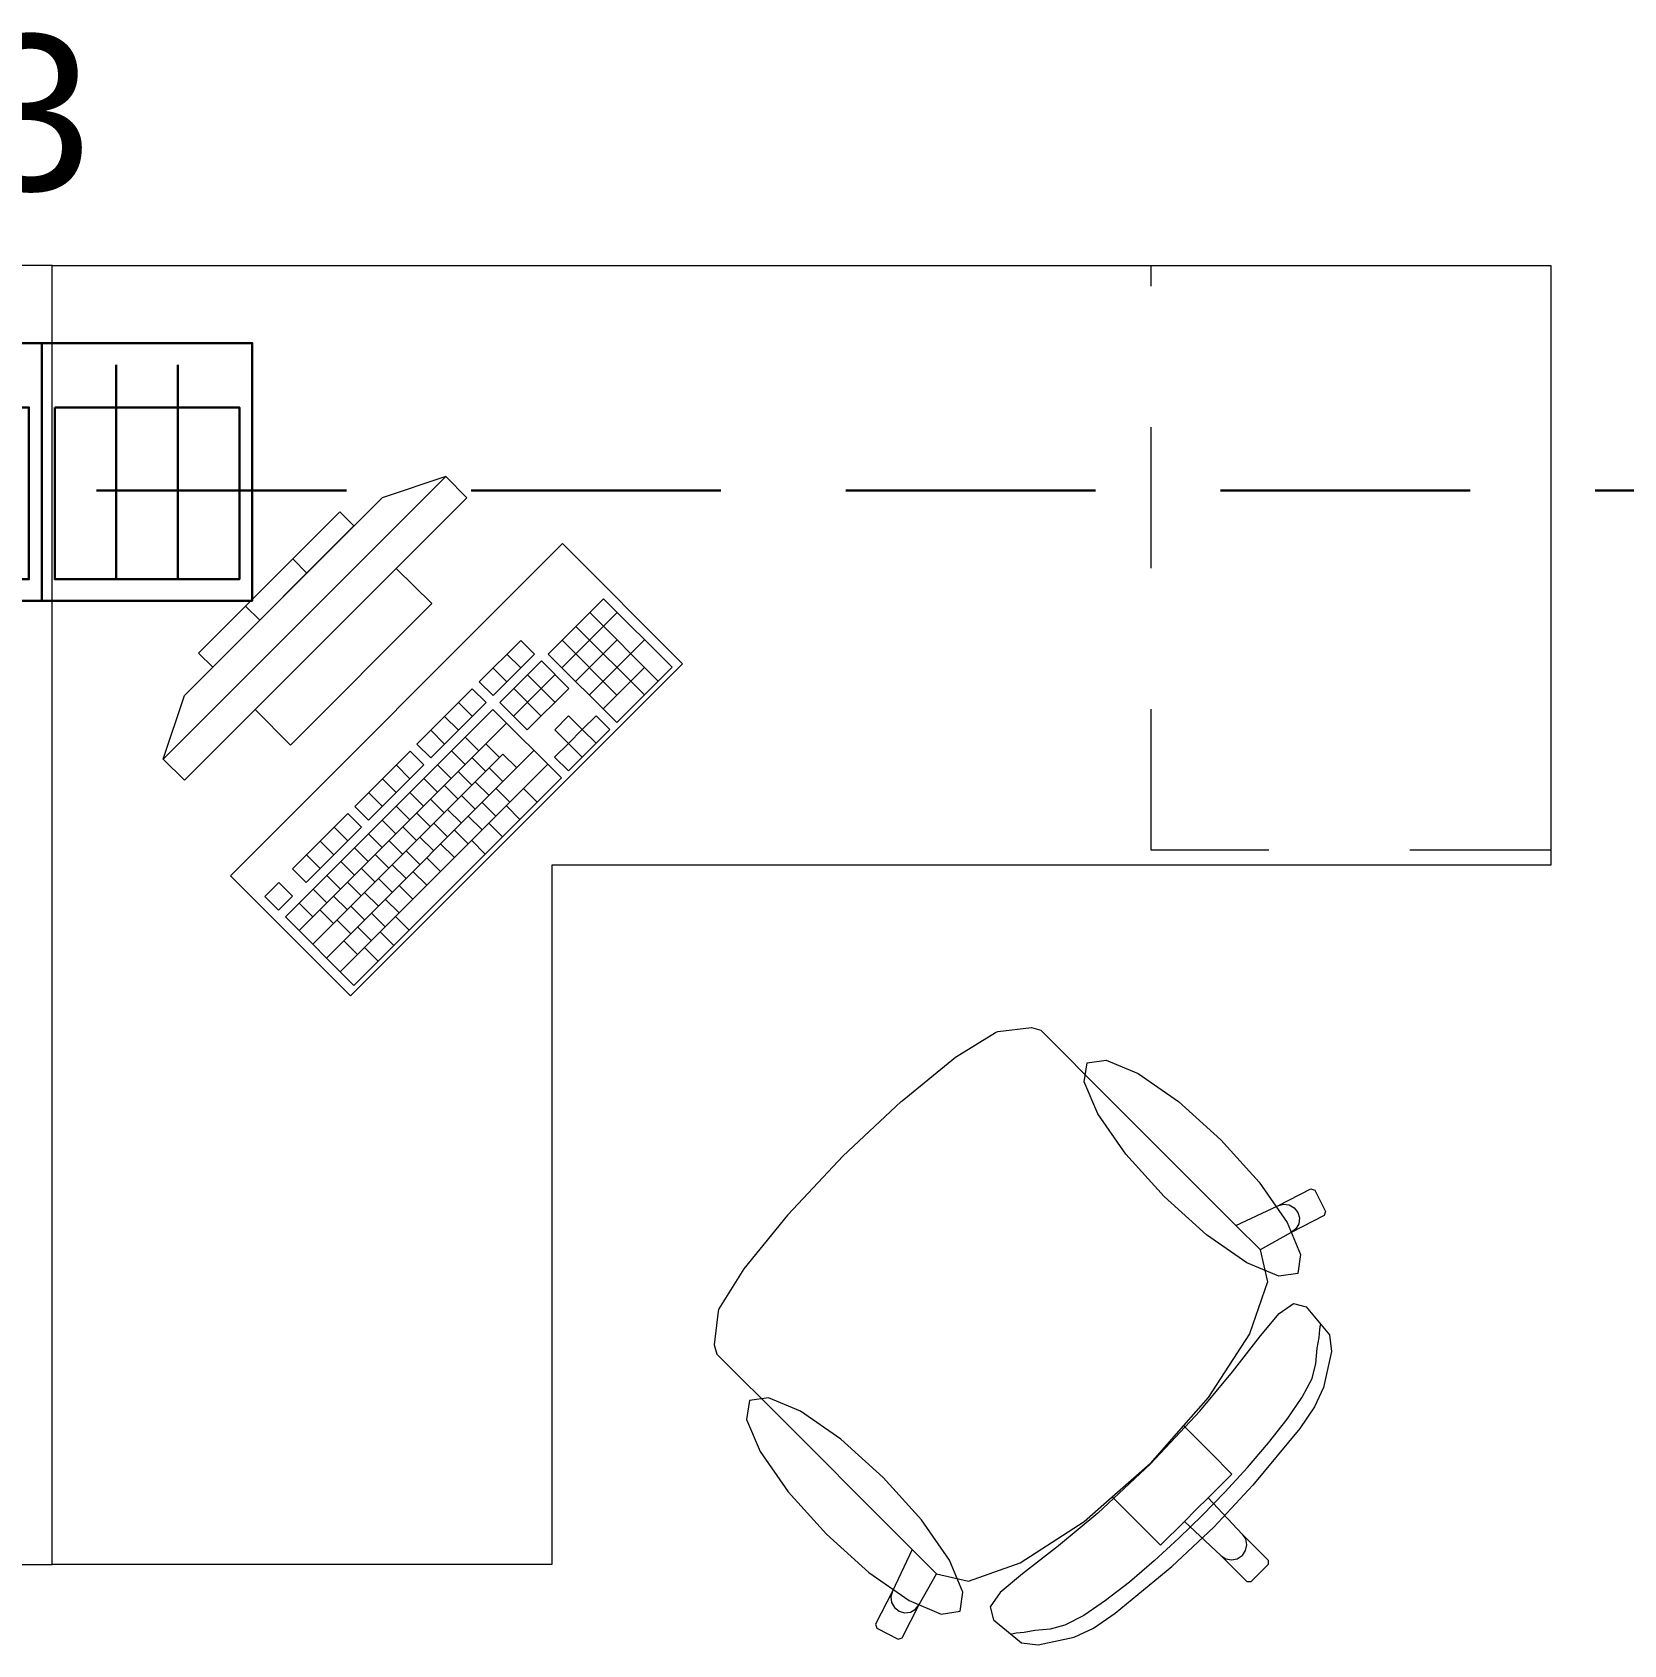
# Model space of a CAD drawing. Header units: inches. Extents: x -19 to 5698, y -728 to 92.
# Drawn here: x 218.495 to 220.088, y 30.339 to 31.952 of the extents above; entities that cross this region are included whole.
import ezdxf

# ---------------------------------------------------------------- set-up
doc = ezdxf.new("R2010")
doc.units = ezdxf.units.IN
doc.header["$MEASUREMENT"] = 0
doc.linetypes.add('HIDDEN', pattern=[0.375, 0.25, -0.125])
doc.linetypes.add('Rayas', pattern=[0.282222, 0.141111, -0.141111])
doc.layers.get('0').update_dxf_attribs({"color": 61})
doc.layers.add('00 conduct tomacorr', color=120, linetype='HIDDEN', lineweight=30)
doc.layers.add('00 IE LUZ EMERGENCIA', color=253, linetype='Continuous', lineweight=0)
doc.layers.add('Interior - Mobiliario', color=7, linetype='Continuous')
doc.styles.add('Annotative', font='arial.ttf')

# ---------------------------------------------------------------- blocks, each defined once
blk = doc.blocks.new('CAJA POP UP 6 MODULOS')
at = {"layer": '00 conduct tomacorr', "linetype": 'Continuous'}
for p, q in [((-0.095, -0.165), (-0.095, -0.0151)), ((-0.052, -0.165), (-0.052, -0.0151)), ((0.052, -0.165), (0.052, -0.0151)), ((0.095, -0.165), (0.095, -0.0151)), ((0, -0.165), (0, -0.18))]:
    blk.add_line(p, q, dxfattribs=at)
for points in [[(-0.147, 0), (0.147, 0), (0.147, -0.18), (-0.147, -0.18)], [(0, 0), (0.147, 0), (0.147, -0.18), (0, -0.18)]]:
    blk.add_lwpolyline(points, close=True, dxfattribs=at)
for points in [[(-0.138, -0.045), (-0.009, -0.045), (-0.009, -0.165), (-0.138, -0.165), (-0.138, -0.045)], [(0.009, -0.045), (0.138, -0.045), (0.138, -0.165), (0.009, -0.165), (0.009, -0.045)]]:
    blk.add_lwpolyline(points, dxfattribs=at)
at = {"color": 1, "insert": (-0.1807, -0.168), "char_height": 0.05, "attachment_point": 1, "rotation": 180}
blk.add_mtext_dynamic_manual_height_columns('{\\fVerdana|b0|i0|c0|p34;2T}', width=0.000481, gutter_width=0.1561, heights=[0], dxfattribs=at)

msp = doc.modelspace()

# ---------------------------------------------------------------- linework, layer by layer
at = {"layer": '00 conduct tomacorr'}
msp.add_line((230.0597, 31.4939), (218.5049, 31.4939, 0.0001), dxfattribs=at)
at = {"layer": 'Interior - Mobiliario', "color": 175, "linetype": 'Rayas', "lineweight": 13}
for p, q in [((219.6153, 31.1339), (219.6153, 31.7189)), ((220.0153, 31.1339), (219.6153, 31.1339))]:
    msp.add_line(p, q, dxfattribs=at)
at = {"layer": 'Interior - Mobiliario', "color": 175, "linetype": 'Continuous', "lineweight": 13}
for p, q in [((218.9092, 31.5078), (218.6264, 31.225)), ((218.9092, 31.5078), (218.8456, 31.4866)), ((218.9304, 31.4866), (218.9092, 31.5078)), ((218.6476, 31.2038), (218.9304, 31.4866)), ((218.6476, 31.2886), (218.8456, 31.4866)), ((218.8032, 31.4725), (218.6617, 31.3311)), ((218.8173, 31.4583), (218.8032, 31.4725)), ((218.6759, 31.3169), (218.8173, 31.4583)), ((218.7702, 31.4112), (218.756, 31.4253)), ((218.8597, 31.4159), (218.7183, 31.2745)), ((218.8951, 31.3806), (218.8597, 31.4159)), ((218.723, 31.3641), (218.7089, 31.3782)), ((218.7537, 31.2391), (218.8951, 31.3806)), ((219.0672, 31.3855), (219.0118, 31.3301)), ((219.1358, 31.317), (219.0672, 31.3855)), ((219.0255, 31.3164), (219.0809, 31.3718)), ((219.1219, 31.3031), (219.0533, 31.3717)), ((218.9843, 31.3438), (218.9428, 31.3022)), ((218.998, 31.3301), (218.9843, 31.3438)), ((219.0805, 31.2891), (219.0256, 31.344)), ((219.0392, 31.3027), (219.0808, 31.3443)), ((219.1081, 31.2893), (219.0395, 31.3578)), ((219.0529, 31.289), (219.1083, 31.3444)), ((218.6617, 31.3311), (218.6759, 31.3169)), ((218.9565, 31.2885), (218.998, 31.3301)), ((218.9842, 31.3162), (218.9705, 31.3299)), ((219.0118, 31.3301), (219.0804, 31.2616)), ((218.9703, 31.3024), (218.9566, 31.3161)), ((219.0049, 31.3232), (218.9633, 31.2817)), ((219.0323, 31.2958), (219.0049, 31.3232)), ((219.0666, 31.2753), (219.1082, 31.3168)), ((219.0804, 31.2616), (219.1358, 31.317)), ((218.9358, 31.2953), (218.8804, 31.2399)), ((218.9495, 31.2816), (218.9358, 31.2953)), ((218.9428, 31.3022), (218.9565, 31.2885)), ((218.977, 31.268), (219.0186, 31.3095)), ((219.0046, 31.2681), (218.9772, 31.2955)), ((218.9908, 31.2542), (219.0323, 31.2958)), ((219.0184, 31.2819), (218.991, 31.3094)), ((218.6264, 31.225), (218.6476, 31.2886)), ((218.8942, 31.2262), (218.9495, 31.2816)), ((218.9357, 31.2678), (218.922, 31.2815)), ((218.9633, 31.2817), (218.9908, 31.2542)), ((218.7183, 31.2745), (218.7537, 31.2391)), ((218.9564, 31.2748), (218.7487, 31.067)), ((218.9219, 31.2539), (218.9081, 31.2676)), ((219.025, 31.2062), (218.9564, 31.2748)), ((219.0322, 31.2682), (219.0183, 31.2544)), ((219.0459, 31.2545), (219.0322, 31.2682)), ((219.0597, 31.2684), (219.0459, 31.2545)), ((219.0734, 31.2546), (219.0597, 31.2684)), ((218.7624, 31.0533), (218.9701, 31.261)), ((218.908, 31.2401), (218.8943, 31.2538)), ((218.9424, 31.2333), (218.9287, 31.2471)), ((219.0183, 31.2544), (219.032, 31.2407)), ((219.0319, 31.2131), (219.0734, 31.2546)), ((219.032, 31.2407), (219.0459, 31.2545)), ((219.0596, 31.2408), (219.0459, 31.2545)), ((218.7761, 31.0396), (218.9665, 31.23)), ((218.7898, 31.0259), (218.9975, 31.2336)), ((218.8735, 31.233), (218.8181, 31.1776)), ((218.8872, 31.2193), (218.8735, 31.233)), ((218.8804, 31.2399), (218.8942, 31.2262)), ((218.9286, 31.2195), (218.9149, 31.2332)), ((218.9631, 31.2266), (218.9493, 31.2403)), ((218.9802, 31.2163), (218.9665, 31.23)), ((219.032, 31.2407), (219.0182, 31.2268)), ((219.0457, 31.227), (219.032, 31.2407)), ((218.6264, 31.225), (218.6476, 31.2038)), ((218.8035, 31.0122), (219.0113, 31.2199)), ((218.8318, 31.1639), (218.8872, 31.2193)), ((218.8734, 31.2054), (218.8597, 31.2192)), ((218.9147, 31.2056), (218.901, 31.2194)), ((218.9492, 31.2127), (218.9355, 31.2264)), ((218.9664, 31.2025), (218.9527, 31.2162)), ((219.0182, 31.2268), (219.0319, 31.2131)), ((218.8173, 30.9985), (219.025, 31.2062)), ((218.8595, 31.1916), (218.8458, 31.2053)), ((218.9009, 31.1918), (218.8872, 31.2055)), ((218.9215, 31.185), (218.9078, 31.1987)), ((218.9354, 31.1989), (218.9217, 31.2126)), ((218.9525, 31.1886), (218.9388, 31.2023)), ((218.8457, 31.1778), (218.832, 31.1915)), ((218.887, 31.178), (218.8733, 31.1917)), ((218.9077, 31.1712), (218.894, 31.1849)), ((218.9387, 31.1748), (218.925, 31.1885)), ((218.9593, 31.168), (218.9456, 31.1817)), ((218.9732, 31.1818), (218.9595, 31.1955)), ((219.0007, 31.182), (218.987, 31.1957)), ((218.8112, 31.1707), (218.7558, 31.1153)), ((218.8249, 31.157), (218.8112, 31.1707)), ((218.8181, 31.1776), (218.8318, 31.1639)), ((218.8732, 31.1641), (218.8595, 31.1778)), ((218.8938, 31.1573), (218.8801, 31.171)), ((218.9248, 31.1609), (218.9111, 31.1746)), ((218.9455, 31.1541), (218.9318, 31.1678)), ((218.9834, 31.1646), (218.9697, 31.1784)), ((218.7695, 31.1016), (218.8249, 31.157)), ((218.8111, 31.1431), (218.7974, 31.1568)), ((218.8455, 31.1364), (218.8318, 31.1501)), ((218.8593, 31.1503), (218.8456, 31.164)), ((218.88, 31.1435), (218.8663, 31.1572)), ((218.911, 31.1471), (218.8973, 31.1608)), ((218.9316, 31.1403), (218.9179, 31.154)), ((218.9661, 31.1473), (218.9524, 31.161)), ((218.7972, 31.1293), (218.7835, 31.143)), ((218.8316, 31.1226), (218.8179, 31.1363)), ((218.8661, 31.1296), (218.8524, 31.1433)), ((218.8833, 31.1194), (218.8696, 31.1331)), ((218.8972, 31.1332), (218.8834, 31.1469)), ((218.9178, 31.1264), (218.9041, 31.1401)), ((218.9488, 31.13), (218.9351, 31.1437)), ((218.7834, 31.1154), (218.7697, 31.1292)), ((218.8178, 31.1087), (218.8041, 31.1224)), ((218.8523, 31.1158), (218.8386, 31.1295)), ((218.8695, 31.1055), (218.8557, 31.1192)), ((218.9039, 31.1126), (218.8902, 31.1263)), ((218.742, 31.1015), (218.7281, 31.0876)), ((218.7557, 31.0877), (218.742, 31.1015)), ((218.7558, 31.1153), (218.7695, 31.1016)), ((218.8039, 31.0949), (218.7902, 31.1086)), ((218.8246, 31.0881), (218.8109, 31.1018)), ((218.8384, 31.1019), (218.8247, 31.1156)), ((218.8556, 31.0917), (218.8419, 31.1054)), ((218.8901, 31.0987), (218.8764, 31.1124)), ((218.7281, 31.0876), (218.7418, 31.0739)), ((218.7418, 31.0739), (218.7557, 31.0877)), ((218.7901, 31.081), (218.7764, 31.0947)), ((218.8107, 31.0742), (218.797, 31.0879)), ((218.8418, 31.0778), (218.828, 31.0915)), ((218.8624, 31.071), (218.8487, 31.0848)), ((218.8762, 31.0849), (218.8625, 31.0986)), ((218.7763, 31.0672), (218.7625, 31.0809)), ((218.7969, 31.0604), (218.7832, 31.0741)), ((218.8279, 31.064), (218.8142, 31.0777)), ((218.8485, 31.0572), (218.8348, 31.0709)), ((218.7487, 31.067), (218.8173, 30.9985)), ((218.8141, 31.0501), (218.8004, 31.0638)), ((218.8347, 31.0433), (218.821, 31.0571)), ((218.8726, 31.0539), (218.8589, 31.0676)), ((218.8209, 31.0295), (218.8071, 31.0432)), ((218.8415, 31.0227), (218.8278, 31.0364)), ((218.8571, 31.0383), (218.8434, 31.052)), ((219.4617, 30.9524), (219.4956, 30.9564)), ((219.4956, 30.9564), (219.5049, 30.9536)), ((219.4195, 30.9266), (219.4596, 30.9515)), ((219.4596, 30.9515), (219.4617, 30.9524)), ((219.5049, 30.9536), (219.5269, 30.9316)), ((219.3659, 30.8831), (219.4195, 30.9266)), ((219.5269, 30.9316), (219.5524, 30.9061)), ((219.5524, 30.9061), (219.7002, 30.7582)), ((219.3067, 30.8275), (219.365, 30.8824)), ((219.365, 30.8824), (219.3659, 30.8831)), ((219.3067, 30.8275), (219.2519, 30.7692)), ((219.742, 30.7778), (219.7751, 30.7948)), ((219.7751, 30.7948), (219.7791, 30.7935)), ((219.7002, 30.7582), (219.742, 30.7778)), ((219.742, 30.7778), (219.7476, 30.7794)), ((219.7476, 30.7794), (219.7535, 30.7788)), ((219.7535, 30.7788), (219.7586, 30.7759)), ((219.7791, 30.7935), (219.7899, 30.7721)), ((219.2512, 30.7684), (219.2076, 30.7147)), ((219.2519, 30.7692), (219.2512, 30.7684)), ((219.7886, 30.7681), (219.7555, 30.7511)), ((219.7586, 30.7759), (219.7622, 30.7713)), ((219.7622, 30.7713), (219.7637, 30.7657)), ((219.7637, 30.7657), (219.763, 30.7599)), ((219.7899, 30.7721), (219.7886, 30.7681)), ((219.7245, 30.734), (219.7002, 30.7582)), ((219.7555, 30.7511), (219.7245, 30.7338)), ((219.7601, 30.7548), (219.7555, 30.7511)), ((219.763, 30.7599), (219.7601, 30.7548)), ((219.7245, 30.734), (219.7245, 30.7338)), ((219.7245, 30.7338), (219.7319, 30.7018)), ((219.2076, 30.7147), (219.1827, 30.6747)), ((219.7319, 30.7018), (219.7136, 30.6499)), ((219.1818, 30.6725), (219.1778, 30.6386)), ((219.1827, 30.6747), (219.1818, 30.6725)), ((219.7247, 30.6478), (219.7434, 30.6701)), ((219.7434, 30.6701), (219.7577, 30.6801)), ((219.7577, 30.6801), (219.7706, 30.6767)), ((219.7706, 30.6767), (219.7938, 30.6489)), ((219.7136, 30.6499), (219.6723, 30.586)), ((219.7834, 30.6461), (219.7841, 30.6542)), ((219.7841, 30.6542), (219.7849, 30.6587)), ((219.7938, 30.6489), (219.7957, 30.6321)), ((219.1778, 30.6386), (219.1807, 30.6293)), ((219.6968, 30.6117), (219.7247, 30.6478)), ((219.7802, 30.6199), (219.7813, 30.6353)), ((219.7813, 30.6353), (219.7834, 30.6461)), ((219.1807, 30.6293), (219.2026, 30.6074)), ((219.7763, 30.6052), (219.7802, 30.6199)), ((219.7957, 30.6321), (219.7879, 30.596)), ((219.2026, 30.6074), (219.2281, 30.5819)), ((219.6641, 30.5724), (219.6968, 30.6117)), ((219.7663, 30.5864), (219.7763, 30.6052)), ((219.6723, 30.586), (219.6475, 30.5579)), ((219.7515, 30.5645), (219.7663, 30.5864)), ((219.7879, 30.596), (219.7789, 30.5767)), ((219.2281, 30.5819), (219.376, 30.434)), ((219.6146, 30.5196), (219.6641, 30.5724)), ((219.7789, 30.5767), (219.764, 30.555)), ((219.6475, 30.5579), (219.6142, 30.5201)), ((219.6475, 30.5579), (219.6749, 30.5305)), ((219.764, 30.555), (219.7172, 30.4983)), ((219.7329, 30.5407), (219.7515, 30.5645)), ((219.7117, 30.516), (219.7329, 30.5407)), ((219.6146, 30.5196), (219.5619, 30.4701)), ((219.5763, 30.4867), (219.6142, 30.5201)), ((219.6749, 30.5305), (219.696, 30.5094)), ((219.696, 30.5094), (219.6724, 30.4857)), ((219.6892, 30.4913), (219.7117, 30.516)), ((219.6664, 30.4679), (219.6892, 30.4913)), ((219.7172, 30.4983), (219.6781, 30.4561)), ((219.5482, 30.462), (219.5763, 30.4867)), ((219.5763, 30.4867), (219.6037, 30.4594)), ((219.6485, 30.4619), (219.6604, 30.4738)), ((219.6724, 30.4857), (219.6604, 30.4738)), ((219.6724, 30.4857), (219.7064, 30.4492)), ((219.4843, 30.4206), (219.5482, 30.462)), ((219.5619, 30.4701), (219.5226, 30.4374)), ((219.6037, 30.4594), (219.6248, 30.4382)), ((219.6248, 30.4382), (219.6485, 30.4619)), ((219.6359, 30.417), (219.6781, 30.4561)), ((219.6664, 30.4679), (219.6429, 30.4451)), ((219.6485, 30.4619), (219.685, 30.4279)), ((219.6429, 30.4451), (219.6183, 30.4225)), ((219.7064, 30.4492), (219.7096, 30.4444)), ((219.7064, 30.4492), (219.7324, 30.4231)), ((219.7096, 30.4444), (219.7107, 30.4386)), ((219.376, 30.434), (219.3564, 30.3922)), ((219.4002, 30.4098), (219.376, 30.434)), ((219.5226, 30.4374), (219.4864, 30.4095)), ((219.685, 30.4279), (219.6899, 30.4246)), ((219.685, 30.4279), (219.7111, 30.4018)), ((219.6899, 30.4246), (219.6956, 30.4235)), ((219.6956, 30.4235), (219.7014, 30.4247)), ((219.7014, 30.4247), (219.7063, 30.428)), ((219.7095, 30.4329), (219.7063, 30.428)), ((219.7107, 30.4386), (219.7095, 30.4329)), ((219.7324, 30.4231), (219.7324, 30.4189)), ((219.3831, 30.3787), (219.4004, 30.4097)), ((219.4002, 30.4098), (219.4004, 30.4097)), ((219.4004, 30.4097), (219.4324, 30.4023)), ((219.4324, 30.4023), (219.4843, 30.4206)), ((219.4864, 30.4095), (219.4641, 30.3909)), ((219.5792, 30.3702), (219.6359, 30.417)), ((219.6183, 30.4225), (219.5935, 30.4013)), ((219.7153, 30.4018), (219.7239, 30.4103)), ((219.7324, 30.4189), (219.7239, 30.4103)), ((219.3564, 30.3922), (219.3394, 30.3591)), ((219.3564, 30.3922), (219.3548, 30.3866)), ((219.4641, 30.3909), (219.4541, 30.3765)), ((219.5935, 30.4013), (219.5697, 30.3828)), ((219.7111, 30.4018), (219.7153, 30.4018)), ((219.3548, 30.3866), (219.3555, 30.3808)), ((219.3555, 30.3808), (219.3583, 30.3757)), ((219.3583, 30.3757), (219.3629, 30.3721)), ((219.3661, 30.3456), (219.3831, 30.3787)), ((219.3795, 30.3741), (219.3831, 30.3787)), ((219.4541, 30.3765), (219.4575, 30.3636)), ((219.5697, 30.3828), (219.5479, 30.3679)), ((219.3394, 30.3591), (219.3407, 30.3551)), ((219.3629, 30.3721), (219.3685, 30.3705)), ((219.3685, 30.3705), (219.3743, 30.3712)), ((219.3743, 30.3712), (219.3795, 30.3741)), ((219.4575, 30.3636), (219.4854, 30.3404)), ((219.5479, 30.3679), (219.529, 30.358)), ((219.5575, 30.3553), (219.5792, 30.3702)), ((219.3407, 30.3551), (219.3621, 30.3443)), ((219.3621, 30.3443), (219.3661, 30.3456)), ((219.4801, 30.3501), (219.4756, 30.3493)), ((219.4881, 30.3509), (219.4801, 30.3501)), ((219.4989, 30.3529), (219.4881, 30.3509)), ((219.5143, 30.3541), (219.4989, 30.3529)), ((219.5021, 30.3386), (219.5383, 30.3463)), ((219.529, 30.358), (219.5143, 30.3541)), ((219.5383, 30.3463), (219.5575, 30.3553)), ((219.4854, 30.3404), (219.5021, 30.3386))]:
    msp.add_line(p, q, dxfattribs=at)
at = {"layer": 'Interior - Mobiliario', "color": 175, "linetype": 'Continuous', "lineweight": 13, "flags": 128}
for points in [[(218.5153, 31.7189), (217.0153, 31.7189), (217.0153, 31.1189), (218.0153, 31.1189), (218.0153, 30.4189), (218.5153, 30.4189)], [(218.5153, 31.7189), (220.0153, 31.7189), (220.0153, 31.1189), (219.0153, 31.1189), (219.0153, 30.4189), (218.5153, 30.4189)], [(218.6936, 31.1083), (218.8138, 30.9881), (219.1461, 31.3205), (219.0259, 31.4407)], [(219.6851, 30.844), (219.7233, 30.8015), (219.7513, 30.7612), (219.7649, 30.7291), (219.762, 30.7102), (219.7431, 30.7073), (219.7111, 30.7209), (219.6707, 30.7489), (219.6282, 30.7871), (219.5901, 30.8296), (219.562, 30.8699), (219.5484, 30.902), (219.5513, 30.9209), (219.5702, 30.9238), (219.6023, 30.9102), (219.6426, 30.8822)], [(219.2902, 30.4491), (219.3327, 30.4109), (219.373, 30.3829), (219.4051, 30.3693), (219.424, 30.3722), (219.4269, 30.3911), (219.4133, 30.4232), (219.3853, 30.4635), (219.3471, 30.506), (219.3046, 30.5442), (219.2643, 30.5722), (219.2322, 30.5858), (219.2133, 30.5829), (219.2104, 30.564), (219.224, 30.5319), (219.252, 30.4916)]]:
    msp.add_lwpolyline(points, close=True, dxfattribs=at)

# ---------------------------------------------------------------- block references
at = {"layer": '00 conduct tomacorr', "xscale": 1.432830642179531, "yscale": 1.432830642179531, "zscale": 1.432830642179531}
msp.add_blockref('CAJA POP UP 6 MODULOS', (218.5049, 31.6414, 0.0001), dxfattribs=at)

# ---------------------------------------------------------------- texts
at = {"layer": '00 IE LUZ EMERGENCIA', "style": 'Annotative'}
msp.add_attdef('3', (218.4332, 31.7939, 0.0001), '', height=0.1562, dxfattribs=at)

doc.saveas('drawing.dxf')
